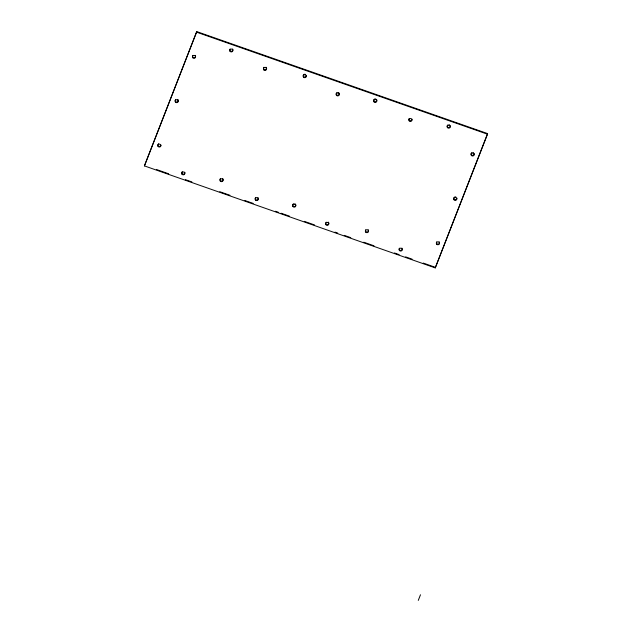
<?xml version="1.0" encoding="UTF-8"?>
<svg xmlns="http://www.w3.org/2000/svg" width="632" height="632" viewBox="0 0 632 632"><rect width="100%" height="100%" fill="white"/><g stroke="black" fill="none" stroke-linecap="round" stroke-linejoin="round"><path stroke-width="0.95" d="M144.42 165.9L196.75 31.6L487.58 133.597L487.501 134.189L435.251 267.897L144.42 165.9L196.75 31.6M435.251 267.897L487.58 133.597M418.281 600.4L420.478 594.775M196.671 32.193L487.501 134.189M156.578 169.542L168.657 173.784M185.381 179.646L191.883 181.929M219.762 191.701L229.977 195.288M244.845 200.502L253.211 203.433M275.512 211.254L278.293 212.233M281.082 213.213L289.448 216.144M304.316 221.358L314.538 224.945M334.976 232.11L337.764 233.09M344.266 235.373L350.776 237.656M363.779 242.214L374.002 245.801M394.447 252.966L399.092 254.601M405.594 256.876L412.096 259.16M423.25 263.07L435.329 267.304M412.009 119.124A1.564 1.446 7.1 0 1 410.144 120.759A1.564 1.446 7.1 0 1 409.188 118.508M295.697 204.523A1.564 1.446 7.1 0 1 294.362 206.553A1.564 1.446 7.1 0 1 292.821 204.594M293.003 204.262A1.564 1.446 7.1 0 1 293.619 203.788M294.812 203.757A1.564 1.446 7.1 0 1 295.476 204.199M160.947 145.147A1.564 1.446 7.1 0 1 159.059 146.411A1.564 1.446 7.1 0 1 157.921 144.491M158.379 143.883A1.564 1.446 7.1 0 1 158.727 143.685M222.993 179.022A1.564 1.446 7.1 0 1 221.65 181.052A1.564 1.446 7.1 0 1 220.11 179.093M220.299 178.761A1.564 1.446 7.1 0 1 220.568 178.493M222.472 178.437A1.564 1.446 7.1 0 1 222.772 178.698M178.153 100.006A1.564 1.446 7.1 0 1 176.818 102.044A1.564 1.446 7.1 0 1 175.269 100.085M175.459 99.753A1.564 1.446 7.1 0 1 175.736 99.477M177.632 99.429A1.564 1.446 7.1 0 1 177.932 99.69M456.865 198.077A1.564 1.446 7.1 0 1 455.001 199.712A1.564 1.446 7.1 0 1 454.053 197.46M454.669 196.987A1.564 1.446 7.1 0 1 455.862 196.955M265.946 67.182A1.564 1.446 7.1 0 1 266.412 69.093A1.564 1.446 7.1 0 1 264.405 69.654A1.564 1.446 7.1 0 1 263.584 67.837M263.773 67.506A1.564 1.446 7.1 0 1 264.05 67.237M439.169 241.795A1.564 1.446 7.1 0 1 439.09 243.747A1.564 1.446 7.1 0 1 436.981 243.802A1.564 1.446 7.1 0 1 436.696 241.858M195.628 56.406A1.564 1.446 7.1 0 1 193.542 57.607A1.564 1.446 7.1 0 1 192.792 55.411M195.264 55.347A1.564 1.446 7.1 0 1 195.604 56.027M368.187 229.7A1.564 1.446 7.1 0 1 367.469 231.999A1.564 1.446 7.1 0 1 365.438 230.459M365.525 230.095A1.564 1.446 7.1 0 1 365.715 229.764M474.071 153.371A1.564 1.446 7.1 0 1 472.941 155.393A1.564 1.446 7.1 0 1 471.109 153.813M471.196 153.45A1.564 1.446 7.1 0 1 471.377 153.118M471.654 152.841A1.564 1.446 7.1 0 1 471.993 152.644M473.186 152.612A1.564 1.446 7.1 0 1 473.55 152.794M258.306 198.314A1.564 1.446 7.1 0 1 256.244 199.894A1.564 1.446 7.1 0 1 255.763 197.421M257.959 197.626A1.564 1.446 7.1 0 1 258.18 197.95M401.913 248.115A1.564 1.446 7.1 0 1 401.826 250.067A1.564 1.446 7.1 0 1 399.716 250.122A1.564 1.446 7.1 0 1 399.432 248.178M328.687 222.677A1.564 1.446 7.1 0 1 328.063 224.534A1.564 1.446 7.1 0 1 326.001 224.076A1.564 1.446 7.1 0 1 326.27 222.148M328.166 222.101A1.564 1.446 7.1 0 1 328.466 222.353M184.884 172.931A1.564 1.446 7.1 0 1 182.616 174.053A1.564 1.446 7.1 0 1 182.316 171.659M184.742 172.196A1.564 1.446 7.1 0 1 184.86 172.552M450.158 125.531A1.564 1.446 7.1 0 1 448.823 127.569A1.564 1.446 7.1 0 1 447.274 125.61M447.74 125.002A1.564 1.446 7.1 0 1 448.08 124.804M449.273 124.773A1.564 1.446 7.1 0 1 449.636 124.954M376.498 99.453A1.564 1.446 7.1 0 1 375.779 101.752A1.564 1.446 7.1 0 1 373.749 100.219M373.836 99.848A1.564 1.446 7.1 0 1 374.018 99.516M374.294 99.248A1.564 1.446 7.1 0 1 375.835 99.019M306.338 75.406A1.564 1.446 7.1 0 1 304.466 77.049A1.564 1.446 7.1 0 1 303.518 74.789M303.795 74.521A1.564 1.446 7.1 0 1 304.521 74.213M305.327 74.292A1.564 1.446 7.1 0 1 305.69 74.465M232.916 50.031A1.564 1.446 7.1 0 1 230.83 51.231A1.564 1.446 7.1 0 1 230.072 49.035M232.544 48.972A1.564 1.446 7.1 0 1 232.892 49.652M338.294 92.501A1.564 1.446 7.1 0 1 339.234 94.373A1.564 1.446 7.1 0 1 337.235 95.203A1.564 1.446 7.1 0 1 336.295 93.339M336.485 93.007A1.564 1.446 7.1 0 1 337.101 92.533M399.456 250.533A1.564 1.446 7.1 0 0 402.11 250.138A1.564 1.446 7.1 0 0 400.364 248.194A1.564 1.446 7.1 0 0 399.456 250.533M326.009 224.771A1.564 1.446 7.1 0 0 328.672 224.376A1.564 1.446 7.1 0 0 326.926 222.432A1.564 1.446 7.1 0 0 326.009 224.771M255.502 200.044A1.564 1.446 7.1 0 0 258.164 199.649A1.564 1.446 7.1 0 0 256.418 197.705A1.564 1.446 7.1 0 0 255.502 200.044M182.063 174.29A1.564 1.446 7.1 0 0 184.726 173.895A1.564 1.446 7.1 0 0 182.98 171.951A1.564 1.446 7.1 0 0 182.063 174.29M447.48 127.632A1.564 1.446 7.1 0 0 450.142 127.23A1.564 1.446 7.1 0 0 448.396 125.286A1.564 1.446 7.1 0 0 447.48 127.632M374.041 101.87A1.564 1.446 7.1 0 0 376.696 101.475A1.564 1.446 7.1 0 0 374.95 99.532A1.564 1.446 7.1 0 0 374.041 101.87M303.534 77.144A1.564 1.446 7.1 0 0 306.196 76.749A1.564 1.446 7.1 0 0 304.45 74.805A1.564 1.446 7.1 0 0 303.534 77.144M230.088 51.389A1.564 1.446 7.1 0 0 232.75 50.987A1.564 1.446 7.1 0 0 231.004 49.051A1.564 1.446 7.1 0 0 230.088 51.389M409.204 120.862A1.564 1.446 7.1 0 0 411.867 120.459A1.564 1.446 7.1 0 0 410.121 118.524A1.564 1.446 7.1 0 0 409.204 120.862M293.019 206.617A1.564 1.446 7.1 0 0 295.681 206.222A1.564 1.446 7.1 0 0 293.935 204.278A1.564 1.446 7.1 0 0 293.019 206.617M158.126 146.505A1.564 1.446 7.1 0 0 160.781 146.111A1.564 1.446 7.1 0 0 159.035 144.167A1.564 1.446 7.1 0 0 158.126 146.505M220.315 181.115A1.564 1.446 7.1 0 0 222.978 180.72A1.564 1.446 7.1 0 0 221.224 178.777A1.564 1.446 7.1 0 0 220.315 181.115M192.807 57.765A1.564 1.446 7.1 0 0 195.462 57.362A1.564 1.446 7.1 0 0 193.716 55.419A1.564 1.446 7.1 0 0 192.807 57.765M175.475 102.108A1.564 1.446 7.1 0 0 178.137 101.713A1.564 1.446 7.1 0 0 176.391 99.769A1.564 1.446 7.1 0 0 175.475 102.108M454.068 199.815A1.564 1.446 7.1 0 0 456.731 199.412A1.564 1.446 7.1 0 0 454.985 197.476A1.564 1.446 7.1 0 0 454.068 199.815M365.731 232.118A1.564 1.446 7.1 0 0 368.393 231.723A1.564 1.446 7.1 0 0 366.647 229.779A1.564 1.446 7.1 0 0 365.731 232.118M263.789 69.86A1.564 1.446 7.1 0 0 266.451 69.465A1.564 1.446 7.1 0 0 264.705 67.521A1.564 1.446 7.1 0 0 263.789 69.86M436.712 244.213A1.564 1.446 7.1 0 0 439.374 243.818A1.564 1.446 7.1 0 0 437.628 241.874A1.564 1.446 7.1 0 0 436.712 244.213M471.393 155.472A1.564 1.446 7.1 0 0 474.055 155.069A1.564 1.446 7.1 0 0 472.309 153.126A1.564 1.446 7.1 0 0 471.393 155.472M336.5 95.361A1.564 1.446 7.1 0 0 339.163 94.966A1.564 1.446 7.1 0 0 337.417 93.023A1.564 1.446 7.1 0 0 336.5 95.361"/></g></svg>
